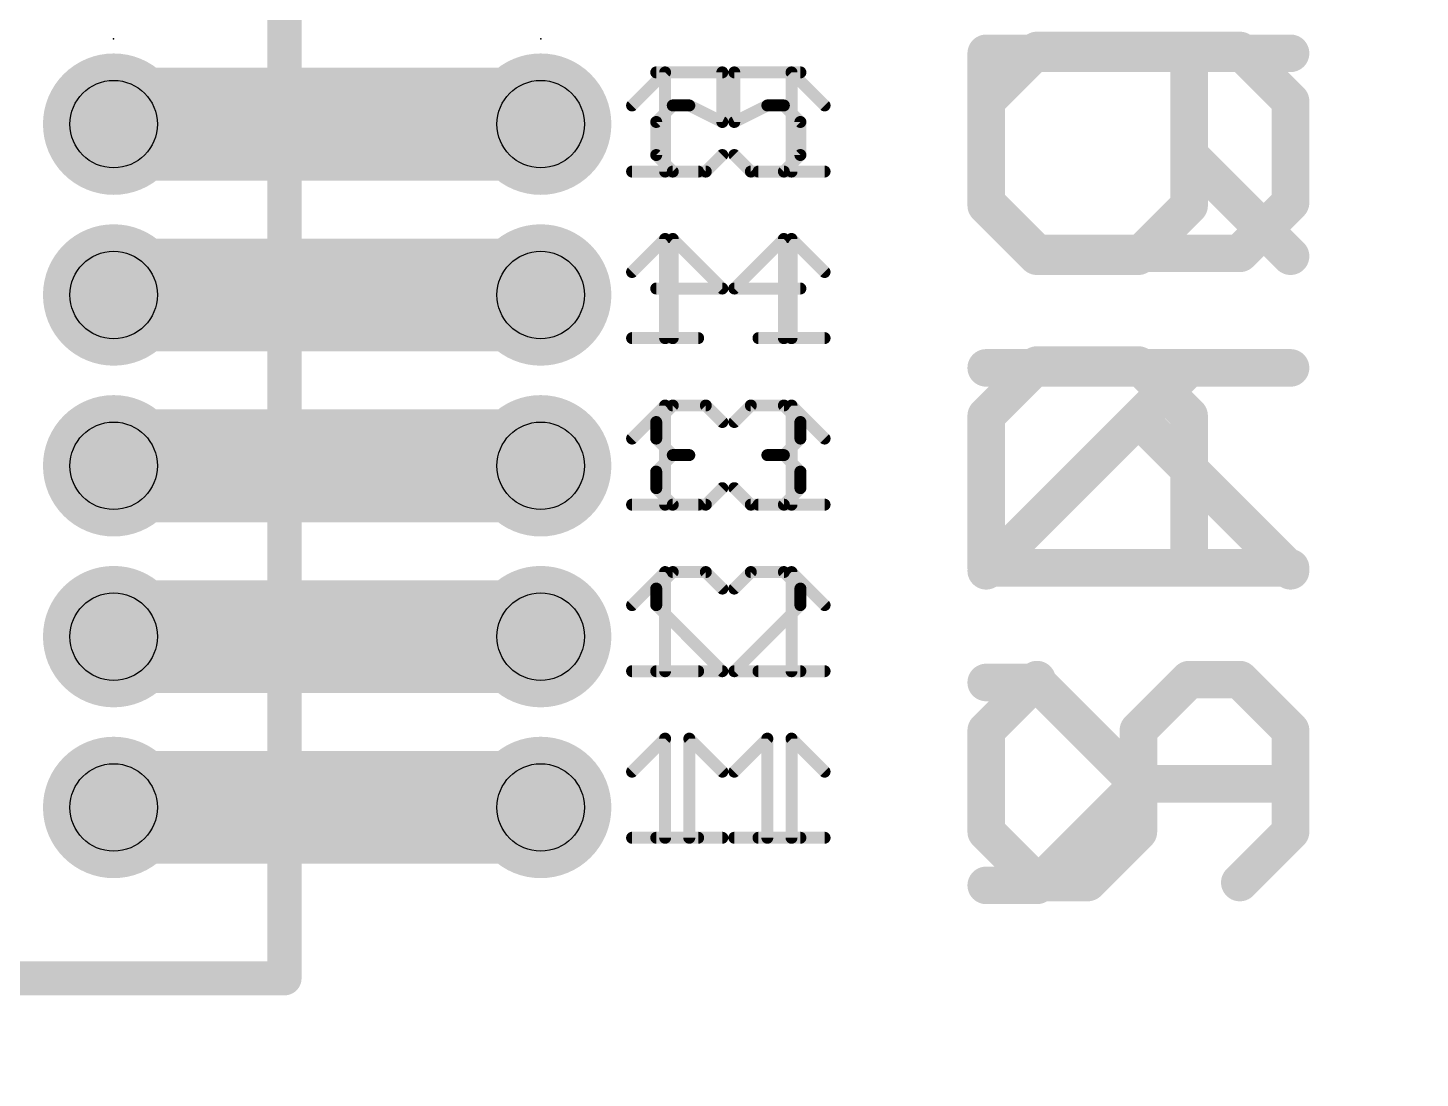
# Model space of a CAD drawing. Extents: x -41.4 to 41.4, y -41.4 to 41.4.
# Drawn here: x -0.01 to 20.7, y -15.45 to 0.16 of the extents above; entities that cross this region are included whole.
import ezdxf

# ---------------------------------------------------------------- set-up
doc = ezdxf.new("R2010")
doc.units = 0
for name, color, linetype in [('1', 22, 'CONTINUOUS'), ('16', 175, 'CONTINUOUS'), ('17', 82, 'CONTINUOUS'), ('20', 7, 'CONTINUOUS'), ('21', 253, 'CONTINUOUS'), ('22', 253, 'CONTINUOUS'), ('23', 7, 'CONTINUOUS'), ('29', 253, 'CONTINUOUS'), ('30', 253, 'CONTINUOUS'), ('44', 253, 'CONTINUOUS')]:
    doc.layers.add(name, color=color, linetype=linetype)

# ---------------------------------------------------------------- blocks, each defined once
blk = doc.blocks.new('ROUNDP')
at = {"const_width": 0.5}
blk.add_lwpolyline([(0, -0.25, 1), (0, 0.25, 1), (0, -0.25)], format="xyb", dxfattribs=at)

msp = doc.modelspace()

# ---------------------------------------------------------------- linework, layer by layer
at = {"layer": '1', "const_width": 1.6764}
for points in [[(7.62, -1.27), (1.27, -1.27)], [(7.62, -3.81), (1.27, -3.81)], [(7.62, -6.35), (1.27, -6.35)], [(7.62, -8.89), (1.27, -8.89)], [(7.62, -11.43), (1.27, -11.43)]]:
    msp.add_lwpolyline(points, dxfattribs=at)
at = {"layer": '1', "const_width": 0.8382}
for points in [[(1.27, -0.8509, 1), (1.27, -1.6891)], [(7.62, -1.6891, 1), (7.62, -0.8509)], [(1.27, -3.3909, 1), (1.27, -4.2291)], [(7.62, -4.2291, 1), (7.62, -3.3909)], [(1.27, -5.9309, 1), (1.27, -6.7691)], [(7.62, -6.7691, 1), (7.62, -5.9309)], [(1.27, -8.4709, 1), (1.27, -9.3091)], [(7.62, -9.3091, 1), (7.62, -8.4709)], [(1.27, -11.0109, 1), (1.27, -11.8491)], [(7.62, -11.8491, 1), (7.62, -11.0109)]]:
    msp.add_lwpolyline(points, format="xyb", dxfattribs=at)
at = {"layer": '16', "const_width": 1.6764}
for points in [[(1.27, -1.27), (7.62, -1.27)], [(1.27, -3.81), (7.62, -3.81)], [(1.27, -6.35), (7.62, -6.35)], [(1.27, -8.89), (7.62, -8.89)], [(1.27, -11.43), (7.62, -11.43)]]:
    msp.add_lwpolyline(points, dxfattribs=at)
at = {"layer": '16', "const_width": 0.8382}
for points in [[(1.27, -0.8509, 1), (1.27, -1.6891)], [(7.62, -1.6891, 1), (7.62, -0.8509)], [(1.27, -3.3909, 1), (1.27, -4.2291)], [(7.62, -4.2291, 1), (7.62, -3.3909)], [(1.27, -5.9309, 1), (1.27, -6.7691)], [(7.62, -6.7691, 1), (7.62, -5.9309)], [(1.27, -8.4709, 1), (1.27, -9.3091)], [(7.62, -9.3091, 1), (7.62, -8.4709)], [(1.27, -11.0109, 1), (1.27, -11.8491)], [(7.62, -11.8491, 1), (7.62, -11.0109)]]:
    msp.add_lwpolyline(points, format="xyb", dxfattribs=at)
at = {"layer": '20', "const_width": 0.254}
msp.add_lwpolyline([(0, -41.275, 1), (0, 41.275, 1), (0, -41.275)], format="xyb", dxfattribs=at)
at = {"layer": '21'}
for points, const_width in [([(3.81, -13.97), (3.81, 13.97)], 0.508), ([(14.9997, -0.1743), (14.2455, -0.9285)], 0.5588), ([(18.0164, -0.1743), (14.9997, -0.1743)], 0.5588), ([(18.7706, -0.9285), (18.0164, -0.1743)], 0.5588), ([(8.9789, -0.9919), (9.4704, -0.5004)], 0.1778), ([(9.4704, -0.5004), (9.4704, -1.9748)], 0.1778), ([(11.4821, -0.5004), (10.4991, -0.5004)], 0.1778), ([(10.4991, -0.5004), (10.4991, -1.2376)], 0.1778), ([(14.2455, -0.9285), (14.2455, -2.4368)], 0.5588), ([(18.7706, -2.4368), (18.7706, -0.9285)], 0.5588), ([(10.4991, -1.2376), (10.9906, -0.9919)], 0.1778), ([(10.9906, -0.9919), (11.2363, -0.9919)], 0.1778), ([(11.2363, -0.9919), (11.4821, -1.2376)], 0.1778), ([(11.4821, -1.2376), (11.4821, -1.7291)], 0.1778), ([(10.7449, -1.9748), (10.4991, -1.7291)], 0.1778), ([(11.4821, -1.7291), (11.2363, -1.9748)], 0.1778), ([(8.9789, -1.9748), (9.9619, -1.9748)], 0.1778), ([(11.2363, -1.9748), (10.7449, -1.9748)], 0.1778), ([(14.2455, -2.4368), (14.9997, -3.191)], 0.5588), ([(18.0164, -3.191), (18.7706, -2.4368)], 0.5588), ([(8.9789, -3.4684), (9.4704, -2.9769)], 0.1778), ([(9.4704, -2.9769), (9.4704, -4.4514)], 0.1778), ([(11.2363, -2.9769), (10.4991, -3.7141)], 0.1778), ([(11.2363, -4.4514), (11.2363, -2.9769)], 0.1778), ([(14.9997, -3.191), (18.0164, -3.191)], 0.5588), ([(10.4991, -3.7141), (11.4821, -3.7141)], 0.1778), ([(8.9789, -4.4514), (9.9619, -4.4514)], 0.1778), ([(14.2455, -5.6061), (14.9997, -4.8519)], 0.5588), ([(14.9997, -4.8519), (16.5081, -4.8519)], 0.5588), ([(16.5081, -4.8519), (17.2622, -5.6061)], 0.5588), ([(8.9789, -5.9449), (9.4704, -5.4534)], 0.1778), ([(9.4704, -5.4534), (9.4704, -6.9279)], 0.1778), ([(10.4991, -5.6991), (10.7449, -5.4534)], 0.1778), ([(10.7449, -5.4534), (11.2363, -5.4534)], 0.1778), ([(11.2363, -5.4534), (11.4821, -5.6991)], 0.1778), ([(14.2455, -7.8686), (14.2455, -5.6061)], 0.5588), ([(17.2622, -5.6061), (17.2622, -7.8686)], 0.5588), ([(11.4821, -5.6991), (11.4821, -5.9449)], 0.1778), ([(11.4821, -5.9449), (11.2363, -6.1906)], 0.1778), ([(11.2363, -6.1906), (10.9906, -6.1906)], 0.1778), ([(11.2363, -6.1906), (11.4821, -6.4364)], 0.1778), ([(11.4821, -6.4364), (11.4821, -6.6821)], 0.1778), ([(10.7449, -6.9279), (10.4991, -6.6821)], 0.1778), ([(11.4821, -6.6821), (11.2363, -6.9279)], 0.1778), ([(8.9789, -6.9279), (9.9619, -6.9279)], 0.1778), ([(11.2363, -6.9279), (10.7449, -6.9279)], 0.1778), ([(18.7706, -7.8686), (14.2455, -7.8686)], 0.5588), ([(8.9789, -8.4214), (9.4704, -7.9299)], 0.1778), ([(9.4704, -7.9299), (9.4704, -9.4044)], 0.1778), ([(10.7449, -7.9299), (10.4991, -8.1756)], 0.1778), ([(11.2363, -7.9299), (10.7449, -7.9299)], 0.1778), ([(11.4821, -8.1756), (11.2363, -7.9299)], 0.1778), ([(11.4821, -8.4214), (11.4821, -8.1756)], 0.1778), ([(10.4991, -9.4044), (11.4821, -8.4214)], 0.1778), ([(8.9789, -9.4044), (9.9619, -9.4044)], 0.1778), ([(11.4821, -9.4044), (10.4991, -9.4044)], 0.1778), ([(14.9997, -9.5295), (14.2455, -10.2837)], 0.5588), ([(16.5081, -10.2837), (17.2622, -9.5295)], 0.5588), ([(17.2622, -9.5295), (18.0164, -9.5295)], 0.5588), ([(18.0164, -9.5295), (18.7706, -10.2837)], 0.5588), ([(14.2455, -10.2837), (14.2455, -11.792)], 0.5588), ([(16.5081, -11.792), (16.5081, -10.2837)], 0.5588), ([(18.7706, -10.2837), (18.7706, -11.792)], 0.5588), ([(8.9789, -10.8979), (9.4704, -10.4064)], 0.1778), ([(9.4704, -10.4064), (9.4704, -11.8809)], 0.1778), ([(10.4991, -10.8979), (10.9906, -10.4064)], 0.1778), ([(10.9906, -10.4064), (10.9906, -11.8809)], 0.1778), ([(14.2455, -11.792), (14.9997, -12.5462)], 0.5588), ([(15.7539, -12.5462), (16.5081, -11.792)], 0.5588), ([(18.7706, -11.792), (18.0164, -12.5462)], 0.5588), ([(8.9789, -11.8809), (9.9619, -11.8809)], 0.1778), ([(10.4991, -11.8809), (11.4821, -11.8809)], 0.1778), ([(14.9997, -12.5462), (15.7539, -12.5462)], 0.5588), ([(-3.81, -13.97), (3.81, -13.97)], 0.508)]:
    msp.add_lwpolyline(points, dxfattribs=dict(at, const_width=const_width))
for points, const_width in [([(14.9997, -0.0346, 1), (14.9997, -0.314)], 0.2794), ([(15.0985, -0.2731, 1), (14.9009, -0.0755)], 0.2794), ([(18.1152, -0.0755, 1), (17.9176, -0.2731)], 0.2794), ([(18.0164, -0.314, 1), (18.0164, -0.0346)], 0.2794), ([(9.5148, -0.5004, 1), (9.4259, -0.5004)], 0.0889), ([(9.5018, -0.5318, 1), (9.439, -0.469)], 0.0889), ([(10.4991, -0.4559, 1), (10.4991, -0.5448)], 0.0889), ([(10.5436, -0.5004, 1), (10.4547, -0.5004)], 0.0889), ([(11.4821, -0.5448, 1), (11.4821, -0.4559)], 0.0889), ([(14.3852, -0.9285, 1), (14.1058, -0.9285)], 0.2794), ([(14.1468, -0.8297, 1), (14.3443, -1.0272)], 0.2794), ([(18.9103, -0.9285, 1), (18.6309, -0.9285)], 0.2794), ([(18.6718, -1.0272, 1), (18.8694, -0.8297)], 0.2794), ([(8.9475, -0.9604, 1), (9.0103, -1.0233)], 0.0889), ([(10.9906, -0.9474, 1), (10.9906, -1.0363)], 0.0889), ([(11.0105, -1.0316, 1), (10.9707, -0.9521)], 0.0889), ([(11.2678, -0.9604, 1), (11.2049, -1.0233)], 0.0889), ([(11.2363, -1.0363, 1), (11.2363, -0.9474)], 0.0889), ([(10.4792, -1.1979, 1), (10.519, -1.2774)], 0.0889), ([(10.4547, -1.2376, 1), (10.5436, -1.2376)], 0.0889), ([(11.5265, -1.2376, 1), (11.4376, -1.2376)], 0.0889), ([(11.4507, -1.2691, 1), (11.5135, -1.2062)], 0.0889), ([(10.5305, -1.6977, 1), (10.4677, -1.7605)], 0.0889), ([(11.5135, -1.7605, 1), (11.4507, -1.6977)], 0.0889), ([(11.4376, -1.7291, 1), (11.5265, -1.7291)], 0.0889), ([(8.9789, -1.9304, 1), (8.9789, -2.0193)], 0.0889), ([(9.4259, -1.9748, 1), (9.5148, -1.9748)], 0.0889), ([(9.9619, -2.0193, 1), (9.9619, -1.9304)], 0.0889), ([(10.7449, -1.9304, 1), (10.7449, -2.0193)], 0.0889), ([(10.7134, -2.0063, 1), (10.7763, -1.9434)], 0.0889), ([(11.2049, -1.9434, 1), (11.2678, -2.0063)], 0.0889), ([(11.2363, -2.0193, 1), (11.2363, -1.9304)], 0.0889), ([(14.3443, -2.338, 1), (14.1468, -2.5356)], 0.2794), ([(18.8694, -2.5356, 1), (18.6718, -2.338)], 0.2794), ([(14.1058, -2.4368, 1), (14.3852, -2.4368)], 0.2794), ([(18.6309, -2.4368, 1), (18.9103, -2.4368)], 0.2794), ([(9.5148, -2.9769, 1), (9.4259, -2.9769)], 0.0889), ([(9.5018, -3.0083, 1), (9.439, -2.9455)], 0.0889), ([(11.2808, -2.9769, 1), (11.1919, -2.9769)], 0.0889), ([(11.2678, -3.0083, 1), (11.2049, -2.9455)], 0.0889), ([(14.9997, -3.0513, 1), (14.9997, -3.3307)], 0.2794), ([(14.9009, -3.2898, 1), (15.0985, -3.0922)], 0.2794), ([(17.9176, -3.0922, 1), (18.1152, -3.2898)], 0.2794), ([(18.0164, -3.3307, 1), (18.0164, -3.0513)], 0.2794), ([(8.9475, -3.4369, 1), (9.0103, -3.4998)], 0.0889), ([(10.4991, -3.6697, 1), (10.4991, -3.7586)], 0.0889), ([(10.4677, -3.6827, 1), (10.5305, -3.7456)], 0.0889), ([(11.4821, -3.7586, 1), (11.4821, -3.6697)], 0.0889), ([(8.9789, -4.4069, 1), (8.9789, -4.4958)], 0.0889), ([(9.4259, -4.4514, 1), (9.5148, -4.4514)], 0.0889), ([(9.9619, -4.4958, 1), (9.9619, -4.4069)], 0.0889), ([(11.1919, -4.4514, 1), (11.2808, -4.4514)], 0.0889), ([(14.9997, -4.7122, 1), (14.9997, -4.9916)], 0.2794), ([(15.0985, -4.9507, 1), (14.9009, -4.7531)], 0.2794), ([(16.6069, -4.7531, 1), (16.4093, -4.9507)], 0.2794), ([(16.5081, -4.9916, 1), (16.5081, -4.7122)], 0.2794), ([(9.5148, -5.4534, 1), (9.4259, -5.4534)], 0.0889), ([(9.5018, -5.4848, 1), (9.439, -5.422)], 0.0889), ([(10.7449, -5.4089, 1), (10.7449, -5.4978)], 0.0889), ([(10.7763, -5.4848, 1), (10.7134, -5.422)], 0.0889), ([(11.2678, -5.422, 1), (11.2049, -5.4848)], 0.0889), ([(11.2363, -5.4978, 1), (11.2363, -5.4089)], 0.0889), ([(14.3852, -5.6061, 1), (14.1058, -5.6061)], 0.2794), ([(14.1468, -5.5073, 1), (14.3443, -5.7048)], 0.2794), ([(17.4019, -5.6061, 1), (17.1225, -5.6061)], 0.2794), ([(17.1635, -5.7048, 1), (17.361, -5.5073)], 0.2794), ([(10.4677, -5.6677, 1), (10.5305, -5.7306)], 0.0889), ([(11.5265, -5.6991, 1), (11.4376, -5.6991)], 0.0889), ([(11.4507, -5.7306, 1), (11.5135, -5.6677)], 0.0889), ([(8.9475, -5.9134, 1), (9.0103, -5.9763)], 0.0889), ([(11.4376, -5.9449, 1), (11.5265, -5.9449)], 0.0889), ([(11.5135, -5.9763, 1), (11.4507, -5.9134)], 0.0889), ([(10.9906, -6.1462, 1), (10.9906, -6.2351)], 0.0889), ([(11.2678, -6.1592, 1), (11.2049, -6.2221)], 0.0889), ([(11.2049, -6.1592, 1), (11.2678, -6.2221)], 0.0889), ([(11.2363, -6.2351, 1), (11.2363, -6.1462)], 0.0889), ([(11.5265, -6.4364, 1), (11.4376, -6.4364)], 0.0889), ([(11.4507, -6.4678, 1), (11.5135, -6.4049)], 0.0889), ([(10.5305, -6.6507, 1), (10.4677, -6.7135)], 0.0889), ([(11.5135, -6.7135, 1), (11.4507, -6.6507)], 0.0889), ([(11.4376, -6.6821, 1), (11.5265, -6.6821)], 0.0889), ([(8.9789, -6.8834, 1), (8.9789, -6.9723)], 0.0889), ([(9.4259, -6.9279, 1), (9.5148, -6.9279)], 0.0889), ([(9.9619, -6.9723, 1), (9.9619, -6.8834)], 0.0889), ([(10.7449, -6.8834, 1), (10.7449, -6.9723)], 0.0889), ([(10.7134, -6.9593, 1), (10.7763, -6.8964)], 0.0889), ([(11.2049, -6.8964, 1), (11.2678, -6.9593)], 0.0889), ([(11.2363, -6.9723, 1), (11.2363, -6.8834)], 0.0889), ([(14.2455, -7.7289, 1), (14.2455, -8.0083)], 0.2794), ([(18.7706, -8.0083, 1), (18.7706, -7.7289)], 0.2794), ([(9.5148, -7.9299, 1), (9.4259, -7.9299)], 0.0889), ([(9.5018, -7.9613, 1), (9.439, -7.8985)], 0.0889), ([(10.7449, -7.8854, 1), (10.7449, -7.9743)], 0.0889), ([(10.7763, -7.9613, 1), (10.7134, -7.8985)], 0.0889), ([(11.2678, -7.8985, 1), (11.2049, -7.9613)], 0.0889), ([(11.2363, -7.9743, 1), (11.2363, -7.8854)], 0.0889), ([(14.1058, -7.8686, 1), (14.3852, -7.8686)], 0.2794), ([(17.1225, -7.8686, 1), (17.4019, -7.8686)], 0.2794), ([(10.4677, -8.1442, 1), (10.5305, -8.2071)], 0.0889), ([(11.5265, -8.1756, 1), (11.4376, -8.1756)], 0.0889), ([(11.4507, -8.2071, 1), (11.5135, -8.1442)], 0.0889), ([(8.9475, -8.3899, 1), (9.0103, -8.4528)], 0.0889), ([(11.4376, -8.4214, 1), (11.5265, -8.4214)], 0.0889), ([(11.5135, -8.4528, 1), (11.4507, -8.3899)], 0.0889), ([(8.9789, -9.3599, 1), (8.9789, -9.4488)], 0.0889), ([(9.9619, -9.4488, 1), (9.9619, -9.3599)], 0.0889), ([(10.4991, -9.3599, 1), (10.4991, -9.4488)], 0.0889), ([(11.4821, -9.4488, 1), (11.4821, -9.3599)], 0.0889), ([(15.0985, -9.6283, 1), (14.9009, -9.4307)], 0.2794), ([(17.2622, -9.3898, 1), (17.2622, -9.6692)], 0.2794), ([(17.361, -9.6283, 1), (17.1635, -9.4307)], 0.2794), ([(18.1152, -9.4307, 1), (17.9176, -9.6283)], 0.2794), ([(18.0164, -9.6692, 1), (18.0164, -9.3898)], 0.2794), ([(9.4259, -9.4044, 1), (9.5148, -9.4044)], 0.0889), ([(10.4677, -9.3729, 1), (10.5305, -9.4358)], 0.0889), ([(14.3852, -10.2837, 1), (14.1058, -10.2837)], 0.2794), ([(14.1468, -10.1849, 1), (14.3443, -10.3824)], 0.2794), ([(16.6478, -10.2837, 1), (16.3684, -10.2837)], 0.2794), ([(16.4093, -10.1849, 1), (16.6069, -10.3824)], 0.2794), ([(18.9103, -10.2837, 1), (18.6309, -10.2837)], 0.2794), ([(18.6718, -10.3824, 1), (18.8694, -10.1849)], 0.2794), ([(9.5148, -10.4064, 1), (9.4259, -10.4064)], 0.0889), ([(9.5018, -10.4378, 1), (9.439, -10.375)], 0.0889), ([(11.0351, -10.4064, 1), (10.9462, -10.4064)], 0.0889), ([(11.022, -10.4378, 1), (10.9592, -10.375)], 0.0889), ([(8.9475, -10.8664, 1), (9.0103, -10.9293)], 0.0889), ([(10.4677, -10.8664, 1), (10.5305, -10.9293)], 0.0889), ([(14.3443, -11.6932, 1), (14.1468, -11.8908)], 0.2794), ([(16.6069, -11.8908, 1), (16.4093, -11.6932)], 0.2794), ([(18.8694, -11.8908, 1), (18.6718, -11.6932)], 0.2794), ([(8.9789, -11.8364, 1), (8.9789, -11.9253)], 0.0889), ([(9.9619, -11.9253, 1), (9.9619, -11.8364)], 0.0889), ([(10.4991, -11.8364, 1), (10.4991, -11.9253)], 0.0889), ([(11.4821, -11.9253, 1), (11.4821, -11.8364)], 0.0889), ([(14.1058, -11.792, 1), (14.3852, -11.792)], 0.2794), ([(16.3684, -11.792, 1), (16.6478, -11.792)], 0.2794), ([(18.6309, -11.792, 1), (18.9103, -11.792)], 0.2794), ([(9.4259, -11.8809, 1), (9.5148, -11.8809)], 0.0889), ([(10.9462, -11.8809, 1), (11.0351, -11.8809)], 0.0889), ([(14.9997, -12.4065, 1), (14.9997, -12.6859)], 0.2794), ([(14.9009, -12.645, 1), (15.0985, -12.4474)], 0.2794), ([(15.6551, -12.4474, 1), (15.8527, -12.645)], 0.2794), ([(15.7539, -12.6859, 1), (15.7539, -12.4065)], 0.2794), ([(17.9176, -12.4474, 1), (18.1152, -12.645)], 0.2794), ([(3.683, -13.97, 1), (3.937, -13.97)], 0.254), ([(3.81, -14.097, 1), (3.81, -13.843)], 0.254)]:
    msp.add_lwpolyline(points, format="xyb", dxfattribs=dict(at, const_width=const_width))
at = {"layer": '22'}
for points, const_width in [([(3.81, 13.97), (3.81, -13.97)], 0.508), ([(18.7706, -0.2166), (14.2455, -0.2166)], 0.5588), ([(14.2455, -0.2166), (14.2455, -2.4791)], 0.5588), ([(17.2622, -2.4791), (17.2622, -0.2166)], 0.5588), ([(9.3383, -0.5004), (10.3213, -0.5004)], 0.1778), ([(10.3213, -0.5004), (10.3213, -1.2376)], 0.1778), ([(11.8415, -0.9919), (11.3501, -0.5004)], 0.1778), ([(11.3501, -0.5004), (11.3501, -1.9748)], 0.1778), ([(9.5841, -0.9919), (9.3383, -1.2376)], 0.1778), ([(9.8298, -0.9919), (9.5841, -0.9919)], 0.1778), ([(10.3213, -1.2376), (9.8298, -0.9919)], 0.1778), ([(9.3383, -1.2376), (9.3383, -1.7291)], 0.1778), ([(17.2622, -1.725), (18.7706, -3.2333)], 0.5588), ([(9.3383, -1.7291), (9.5841, -1.9748)], 0.1778), ([(10.0756, -1.9748), (10.3213, -1.7291)], 0.1778), ([(9.5841, -1.9748), (10.0756, -1.9748)], 0.1778), ([(11.8415, -1.9748), (10.8586, -1.9748)], 0.1778), ([(14.2455, -2.4791), (14.9997, -3.2333)], 0.5588), ([(16.5081, -3.2333), (17.2622, -2.4791)], 0.5588), ([(9.5841, -4.4514), (9.5841, -2.9769)], 0.1778), ([(9.5841, -2.9769), (10.3213, -3.7141)], 0.1778), ([(11.8415, -3.4684), (11.3501, -2.9769)], 0.1778), ([(11.3501, -2.9769), (11.3501, -4.4514)], 0.1778), ([(14.9997, -3.2333), (16.5081, -3.2333)], 0.5588), ([(10.3213, -3.7141), (9.3383, -3.7141)], 0.1778), ([(11.8415, -4.4514), (10.8586, -4.4514)], 0.1778), ([(14.2455, -4.8942), (18.7706, -4.8942)], 0.5588), ([(17.2622, -4.8942), (14.2455, -7.9109)], 0.5588), ([(9.5841, -5.4534), (9.3383, -5.6991)], 0.1778), ([(10.0756, -5.4534), (9.5841, -5.4534)], 0.1778), ([(10.3213, -5.6991), (10.0756, -5.4534)], 0.1778), ([(11.8415, -5.9449), (11.3501, -5.4534)], 0.1778), ([(11.3501, -5.4534), (11.3501, -6.9279)], 0.1778), ([(16.5081, -5.6484), (18.7706, -7.9109)], 0.5588), ([(9.3383, -5.6991), (9.3383, -5.9449)], 0.1778), ([(9.3383, -5.9449), (9.5841, -6.1906)], 0.1778), ([(9.5841, -6.1906), (9.3383, -6.4364)], 0.1778), ([(9.5841, -6.1906), (9.8298, -6.1906)], 0.1778), ([(9.3383, -6.4364), (9.3383, -6.6821)], 0.1778), ([(9.3383, -6.6821), (9.5841, -6.9279)], 0.1778), ([(10.0756, -6.9279), (10.3213, -6.6821)], 0.1778), ([(9.5841, -6.9279), (10.0756, -6.9279)], 0.1778), ([(11.8415, -6.9279), (10.8586, -6.9279)], 0.1778), ([(9.3383, -8.1756), (9.5841, -7.9299)], 0.1778), ([(9.5841, -7.9299), (10.0756, -7.9299)], 0.1778), ([(10.0756, -7.9299), (10.3213, -8.1756)], 0.1778), ([(11.8415, -8.4214), (11.3501, -7.9299)], 0.1778), ([(11.3501, -7.9299), (11.3501, -9.4044)], 0.1778), ([(9.3383, -8.4214), (9.3383, -8.1756)], 0.1778), ([(10.3213, -9.4044), (9.3383, -8.4214)], 0.1778), ([(9.3383, -9.4044), (10.3213, -9.4044)], 0.1778), ([(11.8415, -9.4044), (10.8586, -9.4044)], 0.1778), ([(14.2455, -9.5718), (14.9997, -9.5718)], 0.5588), ([(14.9997, -9.5718), (16.5081, -11.0801)], 0.5588), ([(10.3213, -10.8979), (9.8298, -10.4064)], 0.1778), ([(9.8298, -10.4064), (9.8298, -11.8809)], 0.1778), ([(11.8415, -10.8979), (11.3501, -10.4064)], 0.1778), ([(11.3501, -10.4064), (11.3501, -11.8809)], 0.1778), ([(16.5081, -11.0801), (14.9997, -12.5885)], 0.5588), ([(16.5081, -11.0801), (18.7706, -11.0801)], 0.5588), ([(10.3213, -11.8809), (9.3383, -11.8809)], 0.1778), ([(11.8415, -11.8809), (10.8586, -11.8809)], 0.1778), ([(14.9997, -12.5885), (14.2455, -12.5885)], 0.5588), ([(3.81, -13.97), (-3.81, -13.97)], 0.508)]:
    msp.add_lwpolyline(points, dxfattribs=dict(at, const_width=const_width))
for points, const_width in [([(14.2455, -0.0769, 1), (14.2455, -0.3563)], 0.2794), ([(14.3852, -0.2166, 1), (14.1058, -0.2166)], 0.2794), ([(17.4019, -0.2166, 1), (17.1225, -0.2166)], 0.2794), ([(18.7706, -0.3563, 1), (18.7706, -0.0769)], 0.2794), ([(9.3383, -0.4559, 1), (9.3383, -0.5448)], 0.0889), ([(10.3658, -0.5004, 1), (10.2769, -0.5004)], 0.0889), ([(10.3213, -0.5448, 1), (10.3213, -0.4559)], 0.0889), ([(11.3945, -0.5004, 1), (11.3056, -0.5004)], 0.0889), ([(11.3815, -0.469, 1), (11.3186, -0.5318)], 0.0889), ([(9.5841, -0.9474, 1), (9.5841, -1.0363)], 0.0889), ([(9.6155, -1.0233, 1), (9.5527, -0.9604)], 0.0889), ([(9.8497, -0.9521, 1), (9.81, -1.0316)], 0.0889), ([(9.8298, -1.0363, 1), (9.8298, -0.9474)], 0.0889), ([(11.8101, -1.0233, 1), (11.873, -0.9604)], 0.0889), ([(9.3069, -1.2062, 1), (9.3698, -1.2691)], 0.0889), ([(9.3828, -1.2376, 1), (9.2939, -1.2376)], 0.0889), ([(10.2769, -1.2376, 1), (10.3658, -1.2376)], 0.0889), ([(10.3014, -1.2774, 1), (10.3412, -1.1979)], 0.0889), ([(17.361, -1.6262, 1), (17.1635, -1.8237)], 0.2794), ([(9.3698, -1.6977, 1), (9.3069, -1.7605)], 0.0889), ([(10.3527, -1.7605, 1), (10.2899, -1.6977)], 0.0889), ([(9.2939, -1.7291, 1), (9.3828, -1.7291)], 0.0889), ([(9.5841, -1.9304, 1), (9.5841, -2.0193)], 0.0889), ([(9.5527, -2.0063, 1), (9.6155, -1.9434)], 0.0889), ([(10.0441, -1.9434, 1), (10.107, -2.0063)], 0.0889), ([(10.0756, -2.0193, 1), (10.0756, -1.9304)], 0.0889), ([(10.8586, -1.9304, 1), (10.8586, -2.0193)], 0.0889), ([(11.3056, -1.9748, 1), (11.3945, -1.9748)], 0.0889), ([(11.8415, -2.0193, 1), (11.8415, -1.9304)], 0.0889), ([(14.3443, -2.3804, 1), (14.1468, -2.5779)], 0.2794), ([(17.361, -2.5779, 1), (17.1635, -2.3804)], 0.2794), ([(14.1058, -2.4791, 1), (14.3852, -2.4791)], 0.2794), ([(17.1225, -2.4791, 1), (17.4019, -2.4791)], 0.2794), ([(9.6285, -2.9769, 1), (9.5396, -2.9769)], 0.0889), ([(9.6155, -2.9455, 1), (9.5527, -3.0083)], 0.0889), ([(11.3945, -2.9769, 1), (11.3056, -2.9769)], 0.0889), ([(11.3815, -2.9455, 1), (11.3186, -3.0083)], 0.0889), ([(14.9997, -3.0936, 1), (14.9997, -3.373)], 0.2794), ([(14.9009, -3.3321, 1), (15.0985, -3.1345)], 0.2794), ([(16.4093, -3.1345, 1), (16.6069, -3.3321)], 0.2794), ([(16.5081, -3.373, 1), (16.5081, -3.0936)], 0.2794), ([(18.6718, -3.3321, 1), (18.8694, -3.1345)], 0.2794), ([(11.8101, -3.4998, 1), (11.873, -3.4369)], 0.0889), ([(9.3383, -3.6697, 1), (9.3383, -3.7586)], 0.0889), ([(10.2899, -3.7456, 1), (10.3527, -3.6827)], 0.0889), ([(10.3213, -3.7586, 1), (10.3213, -3.6697)], 0.0889), ([(9.5396, -4.4514, 1), (9.6285, -4.4514)], 0.0889), ([(10.8586, -4.4069, 1), (10.8586, -4.4958)], 0.0889), ([(11.3056, -4.4514, 1), (11.3945, -4.4514)], 0.0889), ([(11.8415, -4.4958, 1), (11.8415, -4.4069)], 0.0889), ([(14.2455, -4.7545, 1), (14.2455, -5.0339)], 0.2794), ([(17.361, -4.993, 1), (17.1635, -4.7954)], 0.2794), ([(18.7706, -5.0339, 1), (18.7706, -4.7545)], 0.2794), ([(9.5841, -5.4089, 1), (9.5841, -5.4978)], 0.0889), ([(9.6155, -5.4848, 1), (9.5527, -5.422)], 0.0889), ([(10.107, -5.422, 1), (10.0441, -5.4848)], 0.0889), ([(10.0756, -5.4978, 1), (10.0756, -5.4089)], 0.0889), ([(11.3945, -5.4534, 1), (11.3056, -5.4534)], 0.0889), ([(11.3815, -5.422, 1), (11.3186, -5.4848)], 0.0889), ([(16.6069, -5.5496, 1), (16.4093, -5.7472)], 0.2794), ([(9.3069, -5.6677, 1), (9.3698, -5.7306)], 0.0889), ([(9.3828, -5.6991, 1), (9.2939, -5.6991)], 0.0889), ([(10.2899, -5.7306, 1), (10.3527, -5.6677)], 0.0889), ([(9.3698, -5.9134, 1), (9.3069, -5.9763)], 0.0889), ([(9.2939, -5.9449, 1), (9.3828, -5.9449)], 0.0889), ([(11.8101, -5.9763, 1), (11.873, -5.9134)], 0.0889), ([(9.5841, -6.1462, 1), (9.5841, -6.2351)], 0.0889), ([(9.6155, -6.2221, 1), (9.5527, -6.1592)], 0.0889), ([(9.5527, -6.2221, 1), (9.6155, -6.1592)], 0.0889), ([(9.8298, -6.2351, 1), (9.8298, -6.1462)], 0.0889), ([(9.3069, -6.4049, 1), (9.3698, -6.4678)], 0.0889), ([(9.3828, -6.4364, 1), (9.2939, -6.4364)], 0.0889), ([(9.3698, -6.6507, 1), (9.3069, -6.7135)], 0.0889), ([(10.3527, -6.7135, 1), (10.2899, -6.6507)], 0.0889), ([(9.2939, -6.6821, 1), (9.3828, -6.6821)], 0.0889), ([(9.5841, -6.8834, 1), (9.5841, -6.9723)], 0.0889), ([(9.5527, -6.9593, 1), (9.6155, -6.8964)], 0.0889), ([(10.0441, -6.8964, 1), (10.107, -6.9593)], 0.0889), ([(10.0756, -6.9723, 1), (10.0756, -6.8834)], 0.0889), ([(10.8586, -6.8834, 1), (10.8586, -6.9723)], 0.0889), ([(11.3056, -6.9279, 1), (11.3945, -6.9279)], 0.0889), ([(11.8415, -6.9723, 1), (11.8415, -6.8834)], 0.0889), ([(9.5841, -7.8854, 1), (9.5841, -7.9743)], 0.0889), ([(9.6155, -7.9613, 1), (9.5527, -7.8985)], 0.0889), ([(10.107, -7.8985, 1), (10.0441, -7.9613)], 0.0889), ([(10.0756, -7.9743, 1), (10.0756, -7.8854)], 0.0889), ([(11.3945, -7.9299, 1), (11.3056, -7.9299)], 0.0889), ([(11.3815, -7.8985, 1), (11.3186, -7.9613)], 0.0889), ([(14.1468, -7.8121, 1), (14.3443, -8.0097)], 0.2794), ([(18.6718, -8.0097, 1), (18.8694, -7.8121)], 0.2794), ([(9.3069, -8.1442, 1), (9.3698, -8.2071)], 0.0889), ([(9.3828, -8.1756, 1), (9.2939, -8.1756)], 0.0889), ([(10.2899, -8.2071, 1), (10.3527, -8.1442)], 0.0889), ([(9.3698, -8.3899, 1), (9.3069, -8.4528)], 0.0889), ([(9.2939, -8.4214, 1), (9.3828, -8.4214)], 0.0889), ([(11.8101, -8.4528, 1), (11.873, -8.3899)], 0.0889), ([(9.3383, -9.3599, 1), (9.3383, -9.4488)], 0.0889), ([(10.3213, -9.4488, 1), (10.3213, -9.3599)], 0.0889), ([(10.8586, -9.3599, 1), (10.8586, -9.4488)], 0.0889), ([(11.8415, -9.4488, 1), (11.8415, -9.3599)], 0.0889), ([(14.2455, -9.4321, 1), (14.2455, -9.7115)], 0.2794), ([(15.0985, -9.473, 1), (14.9009, -9.6706)], 0.2794), ([(14.9997, -9.7115, 1), (14.9997, -9.4321)], 0.2794), ([(10.2899, -9.4358, 1), (10.3527, -9.3729)], 0.0889), ([(11.3056, -9.4044, 1), (11.3945, -9.4044)], 0.0889), ([(9.8743, -10.4064, 1), (9.7854, -10.4064)], 0.0889), ([(9.8613, -10.375, 1), (9.7984, -10.4378)], 0.0889), ([(11.3945, -10.4064, 1), (11.3056, -10.4064)], 0.0889), ([(11.3815, -10.375, 1), (11.3186, -10.4378)], 0.0889), ([(10.2899, -10.9293, 1), (10.3527, -10.8664)], 0.0889), ([(11.8101, -10.9293, 1), (11.873, -10.8664)], 0.0889), ([(16.5081, -10.9405, 1), (16.5081, -11.2198)], 0.2794), ([(16.6069, -11.1789, 1), (16.4093, -10.9814)], 0.2794), ([(16.4093, -11.1789, 1), (16.6069, -10.9814)], 0.2794), ([(18.7706, -11.2198, 1), (18.7706, -10.9405)], 0.2794), ([(9.3383, -11.8364, 1), (9.3383, -11.9253)], 0.0889), ([(10.3213, -11.9253, 1), (10.3213, -11.8364)], 0.0889), ([(10.8586, -11.8364, 1), (10.8586, -11.9253)], 0.0889), ([(11.8415, -11.9253, 1), (11.8415, -11.8364)], 0.0889), ([(9.7854, -11.8809, 1), (9.8743, -11.8809)], 0.0889), ([(11.3056, -11.8809, 1), (11.3945, -11.8809)], 0.0889), ([(14.2455, -12.4488, 1), (14.2455, -12.7282)], 0.2794), ([(14.9009, -12.4897, 1), (15.0985, -12.6873)], 0.2794), ([(14.9997, -12.7282, 1), (14.9997, -12.4488)], 0.2794), ([(3.683, -13.97, 1), (3.937, -13.97)], 0.254), ([(3.81, -14.097, 1), (3.81, -13.843)], 0.254)]:
    msp.add_lwpolyline(points, format="xyb", dxfattribs=dict(at, const_width=const_width))
at = {"layer": '23'}
for p in [(1.27, 0), (7.62, 0)]:
    msp.add_point(p, dxfattribs=at)
at = {"layer": '44'}
for centre in [(1.27, -1.27), (7.62, -1.27), (1.27, -3.81), (7.62, -3.81), (1.27, -6.35), (7.62, -6.35), (1.27, -8.89), (7.62, -8.89), (1.27, -11.43), (7.62, -11.43)]:
    msp.add_circle(centre, 0.65, dxfattribs=at)

# ---------------------------------------------------------------- block references
at = {"layer": '17', "xscale": 1.95, "yscale": 1.95}
for p in [(1.27, -1.27), (1.27, -1.27), (7.62, -1.27), (7.62, -1.27), (1.27, -3.81), (1.27, -3.81), (7.62, -3.81), (7.62, -3.81), (1.27, -6.35), (1.27, -6.35), (7.62, -6.35), (7.62, -6.35), (1.27, -8.89), (1.27, -8.89), (7.62, -8.89), (7.62, -8.89), (1.27, -11.43), (1.27, -11.43), (7.62, -11.43), (7.62, -11.43)]:
    msp.add_blockref('ROUNDP', p, dxfattribs=at)
at = {"layer": '29', "xscale": 2.1024, "yscale": 2.1024}
for p in [(1.27, -1.27), (7.62, -1.27), (1.27, -3.81), (7.62, -3.81), (1.27, -6.35), (7.62, -6.35), (1.27, -8.89), (7.62, -8.89), (1.27, -11.43), (7.62, -11.43)]:
    msp.add_blockref('ROUNDP', p, dxfattribs=at)
at = {"layer": '30', "xscale": 2.1024, "yscale": 2.1024}
for p in [(1.27, -1.27), (7.62, -1.27), (1.27, -3.81), (7.62, -3.81), (1.27, -6.35), (7.62, -6.35), (1.27, -8.89), (7.62, -8.89), (1.27, -11.43), (7.62, -11.43)]:
    msp.add_blockref('ROUNDP', p, dxfattribs=at)

doc.saveas('drawing.dxf')
